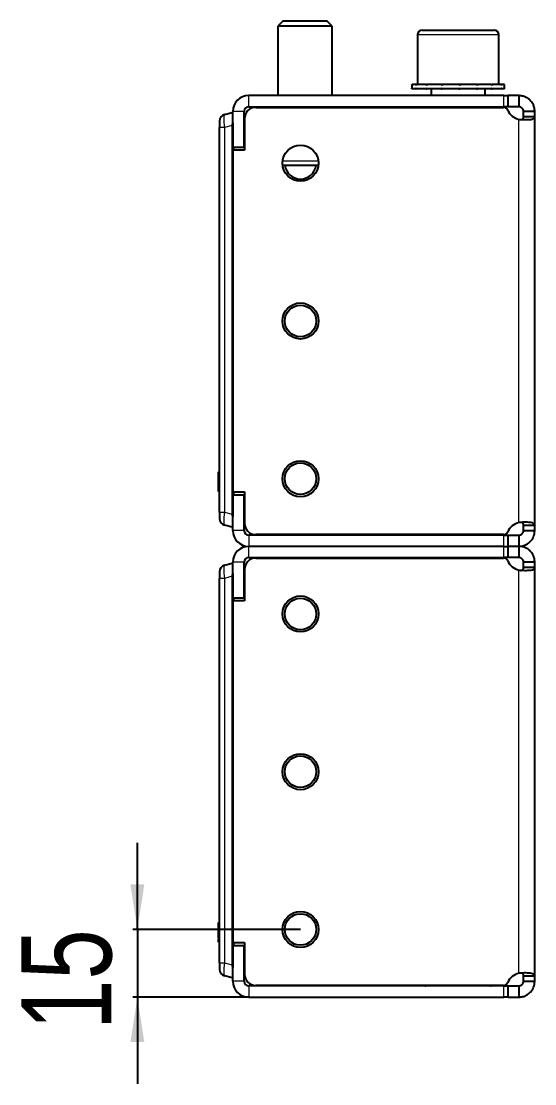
# Model space of a CAD drawing. Header units: millimetres. Extents: x 0 to 1412, y -157 to 592.
# Drawn here: x 508.4 to 622.3, y 270.2 to 505.9 of the extents above; entities that cross this region are included whole.
import ezdxf

# ---------------------------------------------------------------- set-up
doc = ezdxf.new("R2010")
doc.units = ezdxf.units.MM
doc.layers.add('FORMAT', color=7, linetype='Continuous')
doc.styles.add('SLDTEXTSTYLE0', font='TXT', dxfattribs={"width": 0.75})
doc.dimstyles.new('SLDDIMSTYLE1', dxfattribs={"dimtxt": 20, "dimasz": 10, "dimexe": 0, "dimexo": 0.0625, "dimgap": 5, "dimtad": 2, "dimdec": 1, "dimrnd": 1e-09, "dimzin": 12, "dimdsep": 46, "dimtxsty": 'SLDTEXTSTYLE0', "dimsah": 1, "dimcen": 0.09, "dimadec": 0, "dimazin": 3, "dimtfac": 1, "dimtmove": 0, "dimatfit": 0, "dimfxl": 0, "dimfrac": 2, "dimtolj": 1, "dimtzin": 12, "dimarcsym": 0})

# ---------------------------------------------------------------- blocks, each defined once
blk = doc.blocks.new('_D_3')
at = {"layer": 'FORMAT'}
for p, q in [((534.15, 304.39), (534.15, 323.62)), ((570.34, 304.39), (533.15, 304.39)), ((534.15, 304.39), (534.15, 289.39)), ((558.84, 289.39), (533.15, 289.39)), ((534.15, 289.39), (534.15, 270.16))]:
    blk.add_line(p, q, dxfattribs=at)
for points in [[(534.15, 304.39), (535.69, 314.39), (532.61, 314.39)], [(534.15, 289.39), (532.61, 279.39), (535.69, 279.39)]]:
    blk.add_solid(points, dxfattribs=at)
at = {"layer": 'FORMAT', "insert": (508.37, 282.11), "char_height": 20, "attachment_point": 1, "rotation": 90, "style": 'SLDTEXTSTYLE0'}
blk.add_mtext('15', dxfattribs=at)

msp = doc.modelspace()

# ---------------------------------------------------------------- linework, layer by layer
at = {"color": 7, "linetype": 'Continuous', "lineweight": 25}
for p, q in [((566.42, 505.89), (565.35, 504.82)), ((565.35, 504.82), (565.35, 489.39)), ((577.35, 504.82), (565.35, 504.82)), ((576.27, 505.89), (566.42, 505.89)), ((577.35, 504.82), (576.27, 505.89)), ((577.35, 489.39), (577.35, 504.82)), ((596.35, 502.89), (596.35, 491.89)), ((597.35, 503.89), (613.35, 503.89)), ((613.35, 503.89), (613.35, 503.89)), ((614.35, 491.89), (614.35, 502.89)), ((595.1, 491.89), (595.1, 490.89)), ((595.1, 491.89), (595.11, 491.89)), ((595.1, 490.89), (595.11, 490.89)), ((595.11, 491.89), (595.11, 491.64)), ((595.94, 491.89), (595.11, 491.89)), ((595.11, 490.89), (595.11, 491.14)), ((595.94, 490.89), (595.11, 490.89)), ((595.94, 491.89), (596.04, 491.89)), ((595.94, 490.89), (596.04, 490.89)), ((596.04, 491.89), (596.04, 491.64)), ((598.21, 491.89), (596.04, 491.89)), ((596.04, 490.89), (596.04, 491.14)), ((598.21, 490.89), (596.04, 490.89)), ((598.21, 491.89), (598.39, 491.89)), ((598.21, 490.89), (598.39, 490.89)), ((598.39, 491.89), (598.39, 491.64)), ((601.56, 491.89), (598.39, 491.89)), ((598.39, 490.89), (598.39, 491.14)), ((601.56, 490.89), (598.39, 490.89)), ((599.35, 490.89), (599.35, 489.39)), ((601.56, 491.89), (601.8, 491.89)), ((601.56, 490.89), (601.8, 490.89)), ((601.8, 491.89), (601.8, 491.64)), ((605.5, 491.89), (601.8, 491.89)), ((601.8, 490.89), (601.8, 491.14)), ((605.5, 490.89), (601.8, 490.89)), ((605.5, 491.89), (605.57, 491.89)), ((605.5, 490.89), (605.65, 490.89)), ((605.65, 490.89), (605.75, 490.89)), ((605.7, 491.89), (605.75, 491.89)), ((605.75, 491.89), (605.75, 491.64)), ((609.41, 491.89), (605.75, 491.89)), ((605.75, 490.89), (605.75, 491.14)), ((609.41, 490.89), (605.75, 490.89)), ((609.41, 491.89), (609.63, 491.89)), ((609.41, 490.89), (609.63, 490.89)), ((609.63, 491.89), (609.63, 491.64)), ((612.7, 491.89), (609.63, 491.89)), ((609.63, 490.89), (609.63, 491.14)), ((612.7, 490.89), (609.63, 490.89)), ((611.35, 489.39), (611.35, 490.89)), ((612.7, 491.89), (612.87, 491.89)), ((612.7, 490.89), (612.87, 490.89)), ((612.87, 491.89), (612.87, 491.64)), ((614.87, 491.89), (612.87, 491.89)), ((612.87, 490.89), (612.87, 491.14)), ((614.87, 490.89), (612.87, 490.89)), ((614.87, 491.89), (614.96, 491.89)), ((614.87, 490.89), (614.96, 490.89)), ((614.96, 491.89), (614.96, 491.64)), ((615.6, 491.89), (614.96, 491.89)), ((614.96, 490.89), (614.96, 491.14)), ((615.6, 490.89), (614.96, 490.89)), ((615.6, 490.89), (615.6, 491.89)), ((615.6, 491.89), (615.6, 491.89)), ((615.6, 490.89), (615.6, 490.89)), ((615.45, 489.39), (558.85, 489.39)), ((615.45, 489.39), (616.45, 489.39)), ((616.45, 486.89), (616.45, 489.39)), ((618.85, 489.39), (616.45, 489.39)), ((618.85, 489.39), (618.85, 486.89)), ((553.46, 485.19), (555.15, 485.64)), ((555.15, 485.64), (555.35, 485.64)), ((555.35, 477.94), (555.35, 485.89)), ((557.85, 477.94), (557.85, 485.89)), ((558.85, 486.89), (615.45, 486.89)), ((560.45, 486.79), (615.43, 486.79)), ((561.1, 486.89), (561.1, 486.79)), ((561.39, 486.89), (561.39, 486.79)), ((563.08, 486.89), (563.08, 486.79)), ((566.03, 486.89), (566.03, 486.79)), ((569.78, 486.89), (569.78, 486.79)), ((573.78, 486.89), (573.78, 486.79)), ((577.4, 486.89), (577.4, 486.79)), ((580.11, 486.89), (580.11, 486.79)), ((581.48, 486.89), (581.48, 486.79)), ((581.6, 486.79), (581.6, 486.89)), ((616.45, 486.89), (615.45, 486.89)), ((618.85, 486.89), (616.44, 486.89)), ((622.35, 485.89), (619.85, 485.89)), ((619.85, 484.67), (619.85, 485.89)), ((622.35, 484.67), (622.35, 485.89)), ((552.35, 483.74), (552.35, 482.29)), ((555.35, 483.37), (555.35, 395.92)), ((557.95, 484.29), (557.95, 477.29)), ((622.35, 484.67), (619.85, 484.67)), ((622.35, 394.11), (622.35, 484.67)), ((552.35, 407.84), (552.35, 482.29)), ((555.15, 482.74), (555.15, 396.54)), ((557.95, 478.87), (557.85, 478.66)), ((555.35, 477.94), (557.85, 477.94)), ((555.35, 401.49), (555.35, 477.29)), ((557.95, 477.29), (555.35, 477.29)), ((574.32, 473.89), (566.38, 473.89)), ((552.35, 399.64), (552.35, 407.84)), ((552.15, 405.9), (552.35, 405.9)), ((552.15, 405.55), (552.35, 405.55)), ((552.15, 404.82), (552.15, 405.55)), ((552.15, 404.82), (552.35, 404.82)), ((552.15, 403.87), (552.15, 403.98)), ((552.15, 402.42), (552.35, 402.42)), ((552.15, 401.88), (552.15, 402.42)), ((552.15, 401.88), (552.35, 401.88)), ((552.15, 401.59), (552.35, 401.59)), ((555.35, 401.49), (557.95, 401.49)), ((555.35, 392.89), (555.35, 400.84)), ((555.35, 400.84), (557.85, 400.84)), ((557.85, 392.89), (557.85, 400.84)), ((557.95, 401.49), (557.95, 394.49)), ((552.35, 396.99), (552.35, 399.64)), ((557.95, 400.41), (557.85, 400.63)), ((552.35, 396.99), (552.35, 395.54)), ((555.15, 393.64), (553.46, 394.09)), ((619.85, 394.11), (622.35, 394.11)), ((619.85, 392.89), (619.85, 394.11)), ((622.35, 392.89), (622.35, 394.11)), ((555.35, 393.64), (555.15, 393.64)), ((615.45, 391.89), (558.85, 391.89)), ((615.43, 391.99), (560.45, 391.99)), ((615.45, 391.89), (616.45, 391.89)), ((616.45, 389.39), (616.45, 391.89)), ((616.45, 391.89), (618.85, 391.89)), ((618.85, 391.89), (618.85, 389.39)), ((619.85, 392.89), (622.35, 392.89)), ((615.45, 389.39), (558.85, 389.39)), ((615.45, 389.39), (616.45, 389.39)), ((618.85, 389.39), (616.44, 389.39)), ((616.45, 386.89), (616.45, 389.39)), ((618.85, 389.39), (618.85, 386.89)), ((558.85, 386.89), (615.45, 386.89)), ((560.45, 386.79), (615.43, 386.79)), ((616.45, 386.89), (615.45, 386.89)), ((618.85, 386.89), (616.44, 386.89)), ((553.46, 385.19), (555.15, 385.64)), ((555.15, 385.64), (555.35, 385.64)), ((555.35, 377.94), (555.35, 385.89)), ((557.85, 377.94), (557.85, 385.89)), ((557.95, 384.29), (557.95, 377.29)), ((622.35, 385.89), (619.85, 385.89)), ((619.85, 384.67), (619.85, 385.89)), ((622.35, 384.67), (619.85, 384.67)), ((622.35, 384.67), (622.35, 385.89)), ((622.35, 294.11), (622.35, 384.67)), ((552.35, 383.74), (552.35, 382.29)), ((552.35, 307.84), (552.35, 382.29)), ((555.15, 382.74), (555.15, 296.54)), ((555.35, 383.37), (555.35, 295.92)), ((555.35, 377.94), (557.85, 377.94)), ((555.35, 301.49), (555.35, 377.29)), ((557.95, 377.29), (555.35, 377.29)), ((557.95, 378.87), (557.85, 378.66)), ((552.35, 299.64), (552.35, 307.84)), ((552.15, 305.9), (552.35, 305.9)), ((552.15, 304.82), (552.15, 305.55)), ((552.15, 305.55), (552.35, 305.55)), ((552.15, 304.82), (552.35, 304.82)), ((552.15, 303.87), (552.15, 303.98)), ((552.15, 302.42), (552.35, 302.42)), ((552.15, 301.88), (552.15, 302.42)), ((552.15, 301.88), (552.35, 301.88)), ((552.15, 301.59), (552.35, 301.59)), ((552.35, 296.99), (552.35, 299.64)), ((555.35, 301.49), (557.95, 301.49)), ((555.35, 292.89), (555.35, 300.84)), ((555.35, 300.84), (557.85, 300.84)), ((557.85, 292.89), (557.85, 300.84)), ((557.95, 300.41), (557.85, 300.63)), ((557.95, 301.49), (557.95, 294.49)), ((552.35, 296.99), (552.35, 295.54)), ((555.15, 293.64), (553.46, 294.09)), ((555.35, 293.64), (555.15, 293.64)), ((619.85, 294.11), (622.35, 294.11)), ((619.85, 292.89), (619.85, 294.11)), ((619.85, 292.89), (622.35, 292.89)), ((622.35, 292.89), (622.35, 294.11)), ((615.45, 291.89), (558.85, 291.89)), ((615.43, 291.99), (560.45, 291.99)), ((615.45, 291.89), (616.45, 291.89)), ((616.44, 291.89), (618.85, 291.89)), ((616.45, 289.39), (616.45, 291.89)), ((618.85, 291.89), (618.85, 289.39)), ((558.85, 289.39), (615.45, 289.39)), ((616.45, 289.39), (615.45, 289.39)), ((616.44, 289.39), (618.85, 289.39))]:
    msp.add_line(p, q, dxfattribs=at)
at = {"color": 8, "linetype": 'Continuous', "lineweight": 18}
for p, q in [((614.35, 502.89), (596.35, 502.89)), ((558.85, 486.89), (558.85, 489.39)), ((615.45, 486.89), (615.45, 489.39)), ((557.85, 485.89), (555.35, 485.89)), ((618.85, 394.67), (618.85, 484.12)), ((553.46, 482.29), (552.35, 482.29)), ((555.15, 482.74), (553.46, 482.29)), ((553.46, 482.29), (553.46, 396.99)), ((555.55, 477.94), (555.55, 477.29)), ((566.38, 474.89), (574.32, 474.89)), ((552.15, 403.7), (552.35, 403.7)), ((555.55, 401.49), (555.55, 400.84)), ((552.35, 396.99), (553.46, 396.99)), ((553.46, 396.99), (555.15, 396.54)), ((557.85, 392.89), (555.35, 392.89)), ((558.85, 391.89), (558.85, 389.39)), ((615.45, 389.39), (615.45, 391.89)), ((558.85, 386.89), (558.85, 389.39)), ((615.45, 386.89), (615.45, 389.39)), ((557.85, 385.89), (555.35, 385.89)), ((553.46, 382.29), (552.35, 382.29)), ((555.15, 382.74), (553.46, 382.29)), ((553.46, 382.29), (553.46, 296.99)), ((618.85, 294.67), (618.85, 384.12)), ((555.55, 377.94), (555.55, 377.29)), ((552.15, 303.7), (552.35, 303.7)), ((555.55, 301.49), (555.55, 300.84)), ((552.35, 296.99), (553.46, 296.99)), ((553.46, 296.99), (555.15, 296.54)), ((557.85, 292.89), (555.35, 292.89)), ((558.85, 291.89), (558.85, 289.39)), ((615.45, 289.39), (615.45, 291.89))]:
    msp.add_line(p, q, dxfattribs=at)
at = {"color": 7, "linetype": 'Continuous', "lineweight": 25}
for centre, radius in [((570.35, 474.39), 4), ((570.35, 439.39), 4), ((570.35, 439.39), 3.5), ((570.35, 404.39), 4), ((570.35, 404.39), 3.5), ((570.35, 374.39), 4), ((570.35, 374.39), 3.5), ((570.35, 339.39), 4), ((570.35, 339.39), 3.5), ((570.35, 304.39), 4), ((570.35, 304.39), 3.5)]:
    msp.add_circle(centre, radius, dxfattribs=at)
for centre, radius, start, end in [((597.35, 502.89), 1, 90, 180), ((613.35, 502.89), 1, 0, 90), ((558.85, 485.89), 3.5, 90, 180), ((558.85, 485.89), 1, 90, 180), ((560.45, 484.29), 2.5, 90, 180), ((598, 486.54), 0.35, 45.5847, 90), ((612.7, 486.54), 0.35, 90, 134.4153), ((615.43, 485.79), 1, 22.8854, 90), ((619.57, 487.54), 3.5, 202.8854, 258.1052), ((553.85, 483.74), 1.5, 105, 180), ((570.35, 474.39), 3.5, 188.2132, 351.7868), ((553.85, 395.54), 1.5, 180, 255), ((560.45, 394.49), 2.5, 180, 270), ((619.57, 391.24), 3.5, 101.8948, 157.1146), ((558.85, 392.89), 3.5, 180, 270), ((558.85, 392.89), 1, 180, 270), ((598, 392.24), 0.35, 270, 314.4153), ((612.7, 392.24), 0.35, 225.5847, 270), ((615.43, 392.99), 1, 270, 337.1146), ((558.85, 385.89), 3.5, 90, 180), ((558.85, 385.89), 1, 90, 180), ((560.45, 384.29), 2.5, 90, 180), ((598, 386.54), 0.35, 45.5847, 90), ((612.7, 386.54), 0.35, 90, 134.4153), ((615.43, 385.79), 1, 22.8854, 90), ((553.85, 383.74), 1.5, 105, 180), ((619.57, 387.54), 3.5, 202.8854, 258.1052), ((553.85, 295.54), 1.5, 180, 255), ((619.57, 291.24), 3.5, 101.8948, 157.1146), ((558.85, 292.89), 3.5, 180, 270), ((558.85, 292.89), 1, 180, 270), ((560.45, 294.49), 2.5, 180, 270), ((615.43, 292.99), 1, 270, 337.1146), ((598, 292.24), 0.35, 270, 314.4153), ((612.7, 292.24), 0.35, 225.5847, 270)]:
    msp.add_arc(centre, radius, start, end, dxfattribs=at)
at = {"color": 8, "linetype": 'Continuous', "lineweight": 18}
for centre, major_axis, start_param, end_param in [((553.85, 482.19), (-0.38, 3), 0.016741, 1.520499), ((553.85, 397.1), (0.38, 3), 1.621093, 3.124852), ((553.85, 382.19), (-0.38, 3), 0.016741, 1.520499), ((553.85, 297.1), (0.38, 3), 1.621093, 3.124852)]:
    msp.add_ellipse(centre, major_axis=major_axis, ratio=0.123038, start_param=start_param, end_param=end_param, dxfattribs=at)
at = {"color": 7, "linetype": 'Continuous', "lineweight": 25}
for centre, major_axis, start_param, end_param in [((566.74, 485.64), (-11.57, -3.1), 6.030113, 6.216148), ((566.74, 393.64), (-11.57, 3.1), 0.067037, 0.253072), ((566.74, 385.64), (-11.57, -3.1), 6.030113, 6.216148), ((566.74, 293.64), (-11.57, 3.1), 0.067037, 0.253072)]:
    msp.add_ellipse(centre, major_axis=major_axis, ratio=0.250563, start_param=start_param, end_param=end_param, dxfattribs=at)
for points, knots in [([(595.11, 491.64), (595.11, 491.68), (595.1, 491.75), (595.1, 491.83), (595.1, 491.87), (595.1, 491.89)], [0, 0, 0, 0, 0.499981, 0.749988, 1, 1, 1, 1]), ([(595.1, 490.89), (595.1, 490.91), (595.1, 490.95), (595.1, 491.04), (595.11, 491.1), (595.11, 491.14)], [0, 0, 0, 0, 0.25014, 0.50028, 1, 1, 1, 1]), ([(596.04, 491.64), (596.02, 491.68), (596, 491.75), (595.96, 491.83), (595.95, 491.87), (595.94, 491.89)], [0, 0, 0, 0, 0.499981, 0.749988, 1, 1, 1, 1]), ([(595.94, 490.89), (595.95, 490.91), (595.96, 490.95), (596, 491.04), (596.02, 491.1), (596.04, 491.14)], [0, 0, 0, 0, 0.25014, 0.50028, 1, 1, 1, 1]), ([(598.39, 491.64), (598.36, 491.68), (598.31, 491.75), (598.25, 491.83), (598.22, 491.87), (598.21, 491.89)], [0, 0, 0, 0, 0.499981, 0.749988, 1, 1, 1, 1]), ([(598.21, 490.89), (598.22, 490.91), (598.25, 490.95), (598.31, 491.04), (598.36, 491.1), (598.39, 491.14)], [0, 0, 0, 0, 0.25014, 0.50028, 1, 1, 1, 1]), ([(601.8, 491.64), (601.76, 491.68), (601.7, 491.75), (601.62, 491.83), (601.58, 491.87), (601.56, 491.89)], [0, 0, 0, 0, 0.499981, 0.749988, 1, 1, 1, 1]), ([(601.56, 490.89), (601.58, 490.91), (601.62, 490.95), (601.7, 491.04), (601.76, 491.1), (601.8, 491.14)], [0, 0, 0, 0, 0.25014, 0.50028, 1, 1, 1, 1]), ([(605.75, 491.64), (605.7, 491.68), (605.64, 491.75), (605.56, 491.83), (605.52, 491.87), (605.5, 491.89)], [0, 0, 0, 0, 0.499981, 0.749988, 1, 1, 1, 1]), ([(605.5, 490.89), (605.52, 490.91), (605.56, 490.95), (605.64, 491.04), (605.7, 491.1), (605.75, 491.14)], [0, 0, 0, 0, 0.25014, 0.50028, 1, 1, 1, 1]), ([(605.75, 491.64), (605.73, 491.71), (605.7, 491.84), (605.66, 491.88), (605.65, 491.89)], [0, 0, 0, 0, 0.5617942, 1, 1, 1, 1]), ([(605.75, 491.14), (605.73, 491.07), (605.7, 490.94), (605.66, 490.91), (605.65, 490.89)], [0, 0, 0, 0, 0.561794, 1, 1, 1, 1]), ([(609.63, 491.64), (609.6, 491.68), (609.54, 491.75), (609.46, 491.83), (609.43, 491.87), (609.41, 491.89)], [0, 0, 0, 0, 0.499981, 0.749988, 1, 1, 1, 1]), ([(609.41, 490.89), (609.43, 490.91), (609.46, 490.95), (609.54, 491.04), (609.6, 491.1), (609.63, 491.14)], [0, 0, 0, 0, 0.25014, 0.50028, 1, 1, 1, 1]), ([(612.87, 491.64), (612.84, 491.68), (612.8, 491.75), (612.74, 491.83), (612.71, 491.87), (612.7, 491.89)], [0, 0, 0, 0, 0.499981, 0.749988, 1, 1, 1, 1]), ([(612.7, 490.89), (612.71, 490.91), (612.74, 490.95), (612.8, 491.04), (612.84, 491.1), (612.87, 491.14)], [0, 0, 0, 0, 0.25014, 0.50028, 1, 1, 1, 1]), ([(614.96, 491.64), (614.95, 491.68), (614.93, 491.75), (614.9, 491.83), (614.88, 491.87), (614.87, 491.89)], [0, 0, 0, 0, 0.4999808, 0.7499881, 1, 1, 1, 1]), ([(614.87, 490.89), (614.88, 490.91), (614.9, 490.95), (614.93, 491.04), (614.95, 491.1), (614.96, 491.14)], [0, 0, 0, 0, 0.25014, 0.50028, 1, 1, 1, 1]), ([(622.35, 485.89), (622.33, 486.15), (622.3, 486.64), (622.02, 487.46), (621.56, 488.17), (620.93, 488.74), (620.31, 489.1), (619.61, 489.34), (619.11, 489.37), (618.85, 489.39)], [0, 0, 0, 0, 0.144067, 0.271276, 0.474907, 0.597997, 0.726338, 0.860245, 1, 1, 1, 1]), ([(561.36, 486.79), (561.35, 486.8), (561.35, 486.84), (561.34, 486.87), (561.34, 486.89)], [0, 0, 0, 0, 0.374848, 1, 1, 1, 1]), ([(562.99, 486.79), (562.98, 486.8), (562.97, 486.84), (562.95, 486.87), (562.93, 486.89)], [0, 0, 0, 0, 0.374848, 1, 1, 1, 1]), ([(565.9, 486.79), (565.89, 486.8), (565.86, 486.84), (565.83, 486.87), (565.81, 486.89)], [0, 0, 0, 0, 0.374848, 1, 1, 1, 1]), ([(569.64, 486.79), (569.62, 486.8), (569.59, 486.84), (569.56, 486.87), (569.54, 486.89)], [0, 0, 0, 0, 0.374848, 1, 1, 1, 1]), ([(573.63, 486.79), (573.62, 486.8), (573.59, 486.84), (573.56, 486.87), (573.54, 486.89)], [0, 0, 0, 0, 0.374848, 1, 1, 1, 1]), ([(577.28, 486.79), (577.27, 486.8), (577.25, 486.84), (577.22, 486.87), (577.2, 486.89)], [0, 0, 0, 0, 0.374848, 1, 1, 1, 1]), ([(580.03, 486.79), (580.02, 486.8), (580.01, 486.84), (579.99, 486.87), (579.98, 486.89)], [0, 0, 0, 0, 0.374848, 1, 1, 1, 1]), ([(581.46, 486.79), (581.45, 486.8), (581.45, 486.84), (581.44, 486.87), (581.44, 486.89)], [0, 0, 0, 0, 0.374848, 1, 1, 1, 1]), ([(619.85, 485.89), (619.84, 486.03), (619.81, 486.22), (619.69, 486.44), (619.58, 486.58), (619.44, 486.7), (619.27, 486.81), (619.06, 486.88), (618.92, 486.89), (618.85, 486.89)], [0, 0, 0, 0, 0.294103, 0.406373, 0.497014, 0.611853, 0.731691, 0.860101, 1, 1, 1, 1]), ([(618.85, 484.12), (619.17, 484.1), (619.76, 484.07), (620.7, 484.06), (621.57, 484.1), (622.23, 484.31), (622.31, 484.55), (622.35, 484.67)], [0, 0, 0, 0, 0.17084, 0.319217, 0.548103, 0.767822, 1, 1, 1, 1]), ([(618.85, 484.12), (618.94, 484.1), (619.11, 484.07), (619.33, 484.06), (619.5, 484.08), (619.62, 484.12), (619.72, 484.21), (619.83, 484.38), (619.84, 484.55), (619.85, 484.67)], [0, 0, 0, 0, 0.154359, 0.287283, 0.400435, 0.496544, 0.604314, 0.723151, 1, 1, 1, 1]), ([(552.15, 405.55), (552.15, 405.66), (552.15, 405.86), (552.15, 405.89), (552.15, 405.9)], [0, 0, 0, 0, 0.5368, 1, 1, 1, 1]), ([(552.15, 403.7), (552.15, 403.86), (552.15, 404.2), (552.15, 404.62), (552.15, 404.8), (552.15, 404.89)], [0, 0, 0, 0, 0.346986, 0.702168, 1, 1, 1, 1]), ([(552.15, 402.54), (552.15, 402.57), (552.15, 402.7), (552.15, 403.11), (552.15, 403.5), (552.15, 403.7)], [0, 0, 0, 0, 0.136302, 0.576865, 1, 1, 1, 1]), ([(552.15, 401.59), (552.15, 401.6), (552.15, 401.63), (552.15, 401.8), (552.15, 401.88)], [0, 0, 0, 0, 0.577653, 1, 1, 1, 1]), ([(622.35, 394.11), (622.3, 394.24), (622.21, 394.46), (621.64, 394.65), (621.04, 394.72), (620.41, 394.74), (619.66, 394.73), (619.13, 394.69), (618.85, 394.67)], [0, 0, 0, 0, 0.254149, 0.448213, 0.574908, 0.708872, 0.850468, 1, 1, 1, 1]), ([(619.85, 394.11), (619.84, 394.23), (619.81, 394.44), (619.66, 394.65), (619.53, 394.69), (619.48, 394.71)], [0, 0, 0, 0, 0.488232, 0.819706, 1, 1, 1, 1]), ([(618.85, 391.89), (618.93, 391.9), (619.09, 391.91), (619.3, 391.99), (619.46, 392.09), (619.59, 392.22), (619.7, 392.36), (619.82, 392.59), (619.84, 392.77), (619.85, 392.89)], [0, 0, 0, 0, 0.156786, 0.290809, 0.403501, 0.497298, 0.607133, 0.726181, 1, 1, 1, 1]), ([(618.85, 389.39), (619.14, 389.41), (619.7, 389.45), (620.6, 389.81), (621.48, 390.47), (622.21, 391.58), (622.3, 392.45), (622.35, 392.89)], [0, 0, 0, 0, 0.16069, 0.301312, 0.521951, 0.753573, 1, 1, 1, 1]), ([(622.35, 385.89), (622.33, 386.15), (622.3, 386.64), (622.02, 387.46), (621.56, 388.17), (620.93, 388.74), (620.31, 389.1), (619.61, 389.34), (619.11, 389.37), (618.85, 389.39)], [0, 0, 0, 0, 0.144067, 0.271276, 0.474907, 0.597997, 0.726338, 0.860245, 1, 1, 1, 1]), ([(619.85, 385.89), (619.84, 386.03), (619.81, 386.22), (619.69, 386.44), (619.58, 386.58), (619.44, 386.7), (619.27, 386.81), (619.06, 386.88), (618.92, 386.89), (618.85, 386.89)], [0, 0, 0, 0, 0.294103, 0.406373, 0.497014, 0.611853, 0.731691, 0.860101, 1, 1, 1, 1]), ([(618.85, 384.12), (619.17, 384.1), (619.76, 384.07), (620.7, 384.06), (621.57, 384.1), (622.23, 384.31), (622.31, 384.55), (622.35, 384.67)], [0, 0, 0, 0, 0.17084, 0.319217, 0.548103, 0.767822, 1, 1, 1, 1]), ([(618.85, 384.12), (618.94, 384.1), (619.11, 384.07), (619.33, 384.06), (619.5, 384.08), (619.62, 384.12), (619.72, 384.21), (619.83, 384.38), (619.84, 384.55), (619.85, 384.67)], [0, 0, 0, 0, 0.1543587, 0.2872828, 0.4004353, 0.4965437, 0.6043139, 0.7231511, 1, 1, 1, 1]), ([(552.15, 305.55), (552.15, 305.66), (552.15, 305.86), (552.15, 305.89), (552.15, 305.9)], [0, 0, 0, 0, 0.5368, 1, 1, 1, 1]), ([(552.15, 303.7), (552.15, 303.86), (552.15, 304.2), (552.15, 304.62), (552.15, 304.8), (552.15, 304.89)], [0, 0, 0, 0, 0.346986, 0.702168, 1, 1, 1, 1]), ([(552.15, 302.54), (552.15, 302.57), (552.15, 302.7), (552.15, 303.11), (552.15, 303.5), (552.15, 303.7)], [0, 0, 0, 0, 0.136302, 0.576865, 1, 1, 1, 1]), ([(552.15, 301.59), (552.15, 301.6), (552.15, 301.63), (552.15, 301.8), (552.15, 301.88)], [0, 0, 0, 0, 0.577653, 1, 1, 1, 1]), ([(622.35, 294.11), (622.3, 294.24), (622.21, 294.46), (621.64, 294.65), (621.04, 294.72), (620.41, 294.74), (619.66, 294.73), (619.13, 294.69), (618.85, 294.67)], [0, 0, 0, 0, 0.254149, 0.448213, 0.574908, 0.708872, 0.850468, 1, 1, 1, 1]), ([(619.85, 294.11), (619.84, 294.23), (619.81, 294.44), (619.66, 294.65), (619.53, 294.69), (619.48, 294.71)], [0, 0, 0, 0, 0.488232, 0.819706, 1, 1, 1, 1]), ([(618.85, 291.89), (618.93, 291.9), (619.09, 291.91), (619.3, 291.99), (619.46, 292.09), (619.59, 292.22), (619.7, 292.36), (619.82, 292.59), (619.84, 292.77), (619.85, 292.89)], [0, 0, 0, 0, 0.156786, 0.290809, 0.403501, 0.497298, 0.607133, 0.726181, 1, 1, 1, 1]), ([(618.85, 289.39), (619.14, 289.41), (619.7, 289.45), (620.6, 289.81), (621.48, 290.47), (622.21, 291.58), (622.3, 292.45), (622.35, 292.89)], [0, 0, 0, 0, 0.16069, 0.301312, 0.521951, 0.753573, 1, 1, 1, 1])]:
    msp.add_open_spline(points, degree=3, knots=knots, dxfattribs=at)

# ---------------------------------------------------------------- dimensions: what is measured, and where the dimension line sits
at = {"layer": 'FORMAT'}
dim = msp.add_linear_dim(base=(534.15, 289.39), p1=(570.35, 304.39), p2=(558.85, 289.39), angle=90, dimstyle='SLDDIMSTYLE1', dxfattribs=at)
dim.commit()
dim.dimension.update_dxf_attribs({"geometry": '_D_3', "text_midpoint": (534.15, 296.89), "dimtype": 160})

doc.saveas('drawing.dxf')
